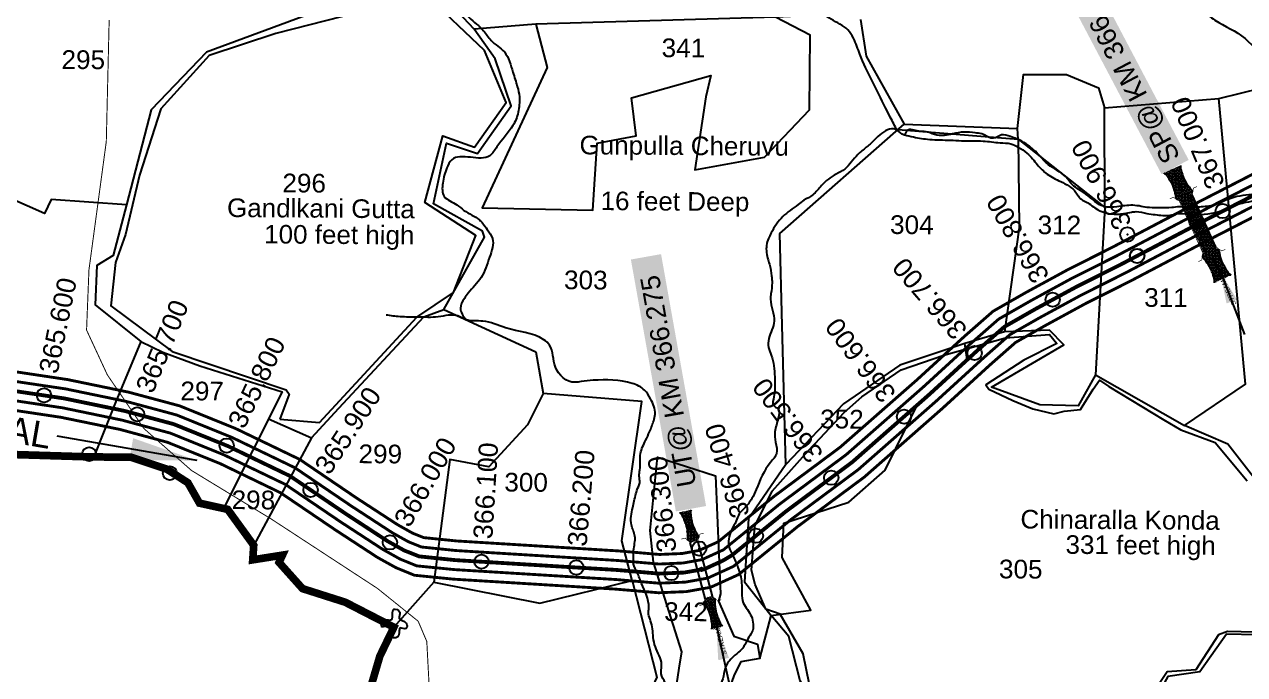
# Model space of a CAD drawing. Header units: feet. Extents: x 810988 to 816268, y 1577255 to 1582517.
# Drawn here: x 813035 to 814308, y 1579333 to 1580012 of the extents above; entities that cross this region are included whole.
import ezdxf
from ezdxf.enums import TextEntityAlignment as Align

# ---------------------------------------------------------------- set-up
doc = ezdxf.new("R2010")
doc.units = ezdxf.units.FT
doc.header["$LTSCALE"] = 15
doc.header["$MEASUREMENT"] = 0
doc.header["$PDMODE"] = 32
doc.header["$PDSIZE"] = 15
doc.linetypes.add('HIDDEN2', pattern=[0.1875, 0.125, -0.0625])
for name, color, linetype in [('CANAL1', 7, 'Continuous'), ('CSMark', 72, 'Continuous'), ('HILL', 17, 'Continuous'), ('PLOT', 7, 'Continuous'), ('PLOT NO', 7, 'Continuous'), ('ROADS', 6, 'HIDDEN2'), ('STRUCTURE', 5, 'Continuous'), ('TANKS-STREAM', 4, 'Continuous'), ('TEXT', 1, 'Continuous'), ('VILLAGE STONES', 240, 'Continuous')]:
    doc.layers.add(name, color=color, linetype=linetype)
doc.layers.add('VILLAGE BOUNDRY', color=5, linetype='HIDDEN2', lineweight=100)
doc.styles.get("Standard").update_dxf_attribs({"font": 'arial.ttf'})
doc.dimstyles.get("Standard").update_dxf_attribs({"dimtxt": 0.18, "dimasz": 35, "dimexe": 0.18, "dimexo": 0.0625, "dimgap": 0.09, "dimtad": 0, "dimtih": 1, "dimtoh": 1, "dimdec": 4, "dimzin": 0, "dimdsep": 46, "dimtxsty": 'Standard', "dimcen": 0.09, "dimadec": 0, "dimazin": 0, "dimtfac": 1, "dimtdec": 4, "dimtofl": 0, "dimtmove": 0, "dimatfit": 3, "dimfxl": 1, "dimtolj": 1, "dimtzin": 0, "dimarcsym": 0})

# ---------------------------------------------------------------- blocks, each defined once
blk = doc.blocks.new('UT')
at = {"layer": 'STRUCTURE'}
h = blk.add_hatch(dxfattribs=at)
h.set_pattern_fill('DASH', color=150, scale=8, angle=-39.6278, style=0)
h.set_pattern_definition([(320.372247933, (-4370.464, -6260.8811), (1.40800153113, 0.132407282), [1, -1])])
h.paths.add_polyline_path([(765163, 1700681.9), (765165.6, 1700680.6), (765167.2, 1700680.3), (765169.1, 1700680), (765172.4, 1700679.6), (765176.4, 1700679.3), (765179.5, 1700679.5), (765183.1, 1700679.9), (765187.7, 1700680.9), (765188.9, 1700681.2), (765193.1, 1700682.2), (765196.1, 1700680.2), (765196.1, 1700672.2), (765193.1, 1700670.2), (765190.5, 1700670.8), (765188.1, 1700671.3), (765185.5, 1700671.8), (765183.6, 1700672.1), (765181, 1700672.5), (765180.3, 1700672.5), (765178.5, 1700672.6), (765176.7, 1700672.6), (765174.6, 1700672.5), (765172.5, 1700672.3), (765170.4, 1700672), (765168.5, 1700671.7), (765166.1, 1700671.2), (765165, 1700670.8), (765163, 1700669.7)])
h.paths.add_polyline_path([(765259.1, 1700682.2), (765256.1, 1700680.2), (765256.1, 1700672.2), (765259.1, 1700670.2), (765261.9, 1700671), (765264.4, 1700671.6), (765266.4, 1700672), (765269.1, 1700672.5), (765272.7, 1700673), (765276.1, 1700673.1), (765278.6, 1700672.9), (765281.2, 1700672.7), (765283.9, 1700672.3), (765286.4, 1700671.9), (765288, 1700671.3), (765289.2, 1700670.6), (765289.1, 1700682.7), (765287.6, 1700681.8), (765285.7, 1700681.2), (765283, 1700680.7), (765281.2, 1700680.4), (765276.7, 1700679.9), (765272.7, 1700679.9), (765268.7, 1700680.3), (765264.8, 1700681), (765261.2, 1700681.7)])
at = {"layer": 'STRUCTURE', "color": 150, "const_width": 0.628}
for points in [[(765190.1, 1700688.2), (765190.1, 1700684.2), (765196.1, 1700680.2), (765256.1, 1700680.2), (765262.1, 1700684.2), (765262.1, 1700688.2)], [(765190.1, 1700664.2), (765190.1, 1700668.2), (765196.1, 1700672.2), (765256.1, 1700672.2), (765262.1, 1700668.2), (765262.1, 1700664.2)]]:
    blk.add_lwpolyline(points, dxfattribs=at)
at = {"layer": 'STRUCTURE', "color": 150}
for points in [[(765196.1, 1700680.2), (765256.1, 1700680.2)], [(765196.1, 1700672.2), (765256.1, 1700672.2)], [(765196.1, 1700672.2), (765256.1, 1700672.2)]]:
    blk.add_lwpolyline(points, dxfattribs=at)
at = {"layer": 'STRUCTURE', "color": 0}
blk.add_circle((765226.1, 1700676.2), 1.89, dxfattribs=at)
at = {"layer": 'STRUCTURE', "color": 150}
for points in [[(765163, 1700681.9), (765164.4, 1700681.1), (765167.9, 1700680.2), (765171.2, 1700679.8), (765176.1, 1700679.4), (765184.7, 1700680.3), (765193.1, 1700682.2)], [(765289.1, 1700682.7), (765287.8, 1700681.9), (765284.3, 1700680.9), (765280.9, 1700680.4), (765276.1, 1700679.8), (765267.4, 1700680.5), (765259.1, 1700682.2)], [(765163, 1700669.7), (765164.3, 1700670.6), (765167.8, 1700671.6), (765171.2, 1700672.1), (765176, 1700672.6), (765184.7, 1700672), (765193.1, 1700670.2)], [(765289.2, 1700670.6), (765287.8, 1700671.4), (765284.2, 1700672.3), (765280.9, 1700672.7), (765276.1, 1700673.1), (765267.4, 1700672.2), (765259.1, 1700670.2)]]:
    blk.add_spline(points, degree=3, dxfattribs=at)
at = {"layer": 'STRUCTURE', "color": 0}
blk.add_text('STREAM', height=5, dxfattribs=at).set_placement((765148.2, 1700675.8), align=Align.MIDDLE_CENTER)
for points in [[(765190.9, 1700676), (765164.2, 1700675.8)], [(765289.3, 1700676.7), (765265.4, 1700676.4)]]:
    blk.add_leader(points, dimstyle='Standard', override={"dimasz": 10, "dimgap": 0.09, "dimtad": 0}, dxfattribs=at)
blk = doc.blocks.new('SP')
at = {"layer": 'STRUCTURE'}
h = blk.add_hatch(dxfattribs=at)
h.set_pattern_fill('DASH', color=256, scale=8, style=0)
edge = h.paths.add_edge_path()
edge.add_spline(control_points=[(769825.7, 1706742.1), (769825.3, 1706741.8), (769823.8, 1706740.8), (769820.9, 1706740.3), (769817, 1706739.7), (769811.4, 1706738.9), (769804, 1706739.7), (769798.4, 1706741), (769795.6, 1706741.6)], knot_values=[0, 0, 0, 0, 1.613557, 5.24513, 8.624976, 13.470124, 22.190216, 30.746377, 30.746377, 30.746377, 30.746377], degree=3, periodic=0)
edge.add_line((769795.6, 1706741.6), (769792.6, 1706739.6))
edge.add_line((769792.6, 1706739.6), (769732.6, 1706739.6))
edge.add_line((769732.6, 1706739.6), (769729.6, 1706741.6))
edge.add_spline(control_points=[(769729.6, 1706741.6), (769726.9, 1706740.9), (769721.3, 1706739.5), (769713.9, 1706738.5), (769708.3, 1706739.1), (769704.4, 1706739.6), (769701.5, 1706740), (769700, 1706741), (769699.5, 1706741.3)], knot_values=[0, 0, 0, 0, 8.556161, 17.276253, 22.121402, 25.501247, 29.13282, 30.746377, 30.746377, 30.746377, 30.746377], degree=3, periodic=0)
edge.add_line((769699.5, 1706741.3), (769699.5, 1706722.1))
edge.add_spline(control_points=[(769699.5, 1706722.1), (769700, 1706722.4), (769701.4, 1706723.4), (769704.3, 1706724), (769708.2, 1706724.5), (769713.8, 1706725.3), (769721.2, 1706724.5), (769726.8, 1706723.3), (769729.6, 1706722.6)], knot_values=[0, 0, 0, 0, 1.613557, 5.24513, 8.624976, 13.470124, 22.190216, 30.746377, 30.746377, 30.746377, 30.746377], degree=3, periodic=0)
edge.add_line((769729.6, 1706722.6), (769732.6, 1706724.6))
edge.add_line((769732.6, 1706724.6), (769792.6, 1706724.6))
edge.add_line((769792.6, 1706724.6), (769795.6, 1706722.6))
edge.add_spline(control_points=[(769795.6, 1706722.6), (769798.4, 1706723.3), (769803.9, 1706724.8), (769811.3, 1706725.8), (769817, 1706725.1), (769820.9, 1706724.7), (769823.8, 1706724.2), (769825.2, 1706723.3), (769825.7, 1706723)], knot_values=[0, 0, 0, 0, 8.556161, 17.276253, 22.121402, 25.501247, 29.13282, 30.746377, 30.746377, 30.746377, 30.746377], degree=3, periodic=0)
edge.add_line((769825.7, 1706723), (769825.7, 1706742.1))
h.paths.add_polyline_path([(769764.2, 1706732.1, -1), (769761.1, 1706732.1, -1)], flags=0)
h.paths.add_polyline_path([(769761.1, 1706732.1, 1), (769764.2, 1706732.1, 1)], flags=16)
at = {"layer": 'STRUCTURE', "const_width": 0.628}
for points in [[(769726.6, 1706747.6), (769726.6, 1706743.6), (769732.6, 1706739.6), (769792.6, 1706739.6), (769798.6, 1706743.6), (769798.6, 1706747.6)], [(769726.6, 1706716.6), (769726.6, 1706720.6), (769732.6, 1706724.6), (769792.6, 1706724.6), (769798.6, 1706720.6), (769798.6, 1706716.6)]]:
    blk.add_lwpolyline(points, dxfattribs=at)
at = {"layer": 'STRUCTURE', "color": 3}
blk.add_lwpolyline([(769732.6, 1706724.6), (769792.6, 1706724.6)], dxfattribs=at)
blk.add_lwpolyline([(769732.6, 1706724.6), (769792.6, 1706724.6)], dxfattribs=at)
at = {"layer": 'STRUCTURE', "color": 0}
blk.add_circle((769762.6, 1706732.1), 1.55, dxfattribs=at)
at = {"layer": 'STRUCTURE'}
for points in [[(769699.5, 1706741.3), (769700.9, 1706740.5), (769704.4, 1706739.6), (769707.8, 1706739.2), (769712.6, 1706738.8), (769721.3, 1706739.7), (769729.6, 1706741.6)], [(769825.7, 1706742.1), (769824.3, 1706741.3), (769820.8, 1706740.3), (769817.5, 1706739.8), (769812.7, 1706739.2), (769804, 1706739.9), (769795.6, 1706741.6)], [(769699.5, 1706722.1), (769700.9, 1706723), (769704.4, 1706724), (769707.7, 1706724.5), (769712.5, 1706725), (769721.2, 1706724.4), (769729.6, 1706722.6)], [(769825.7, 1706723), (769824.3, 1706723.8), (769820.8, 1706724.7), (769817.4, 1706725.1), (769812.6, 1706725.5), (769803.9, 1706724.6), (769795.6, 1706722.6)]]:
    blk.add_spline(points, degree=3, dxfattribs=at)
at = {"layer": 'STRUCTURE', "color": 0}
blk.add_text('STREAM', height=5, dxfattribs=at).set_placement((769684.3, 1706732.1), align=Align.MIDDLE_CENTER)
for points in [[(769727.4, 1706732.1), (769700.8, 1706732.1)], [(769824.4, 1706732.1), (769800.5, 1706732.1)]]:
    blk.add_leader(points, dimstyle='Standard', override={"dimasz": 10, "dimgap": 0.09, "dimtad": 0}, dxfattribs=at)

msp = doc.modelspace()

# ---------------------------------------------------------------- linework, layer by layer
at = {"layer": 'CANAL1', "color": 5, "const_width": 3}
for points in [[(813004.5, 1579642.6), (813077.7, 1579631.7), (813141.1, 1579618.6), (813193.4, 1579604.5), (813251.1, 1579581.1), (813316.9, 1579549.4), (813375.8, 1579509.4), (813418.9, 1579481.3), (813435.4, 1579472.1), (813449, 1579466.6), (813485, 1579462.9), (813654, 1579452.5), (813697.3, 1579448.8), (813722.2, 1579449.9), (813741.8, 1579453.4), (813764.2, 1579463.6), (813823.1, 1579511.5), (813892.4, 1579563), (813972.8, 1579633.6), (814022.6, 1579679.2), (814051.7, 1579704.7), (814085.3, 1579723.9), (814128.5, 1579747.5), (814174.4, 1579770.5), (814256.5, 1579813.7), (814354.4, 1579864)], [(813001.4, 1579622.9), (813074.2, 1579612), (813136.5, 1579599.1), (813187, 1579585.5), (813242.9, 1579562.8), (813306.9, 1579532), (813364.8, 1579492.7), (813408.5, 1579464.2), (813426.7, 1579454), (813444.1, 1579446.9), (813483.4, 1579443), (813652.5, 1579432.6), (813696.8, 1579428.8), (813724.4, 1579429.9), (813747.8, 1579434.1), (813774.8, 1579446.4), (813835.4, 1579495.7), (813905, 1579547.4), (813986.1, 1579618.7), (814036, 1579664.3), (814063.4, 1579688.4), (814095, 1579706.4), (814137.8, 1579729.7), (814183.6, 1579752.7), (814265.8, 1579796), (814363.1, 1579846)]]:
    msp.add_lwpolyline(points, dxfattribs=at)
at = {"layer": 'CANAL1', "color": 1, "const_width": 3}
for points in [[(813006.1, 1579652.5), (813079.5, 1579641.5), (813143.4, 1579628.3), (813196.6, 1579614), (813255.1, 1579590.3), (813321.9, 1579558.1), (813381.4, 1579517.7), (813424.1, 1579489.9), (813439.7, 1579481.1), (813451.4, 1579476.4), (813485.8, 1579472.9), (813654.7, 1579462.5), (813697.5, 1579458.8), (813721.1, 1579459.8), (813738.8, 1579463), (813758.9, 1579472.1), (813817, 1579519.4), (813886.1, 1579570.8), (813966.1, 1579641), (814016, 1579686.7), (814045.9, 1579712.9), (814080.4, 1579732.6), (814123.9, 1579756.3), (814169.8, 1579779.4), (814251.9, 1579822.6), (814350, 1579873)], [(812999.8, 1579613), (813072.5, 1579602.1), (813134.2, 1579589.4), (813183.8, 1579576), (813238.9, 1579553.7), (813301.8, 1579523.3), (813359.2, 1579484.4), (813403.3, 1579455.6), (813422.4, 1579445), (813441.7, 1579437.1), (813482.6, 1579433), (813651.8, 1579422.6), (813696.6, 1579418.8), (813725.5, 1579420), (813750.8, 1579424.5), (813780.1, 1579437.8), (813841.6, 1579487.8), (813911.3, 1579539.6), (813992.8, 1579611.3), (814042.7, 1579656.9), (814069.2, 1579680.2), (814099.9, 1579697.7), (814142.4, 1579720.9), (814188.1, 1579743.8), (814270.4, 1579787.1), (814367.5, 1579837)]]:
    msp.add_lwpolyline(points, dxfattribs=at)
at = {"layer": 'CANAL1', "color": 1, "linetype": 'HIDDEN2', "ltscale": 5, "const_width": 4}
msp.add_lwpolyline([(813002.9, 1579632.7), (813076, 1579621.8), (813138.8, 1579608.8), (813190.2, 1579595), (813247, 1579572), (813311.9, 1579540.7), (813370.3, 1579501.1), (813413.7, 1579472.7), (813431, 1579463), (813446.6, 1579456.8), (813484.2, 1579452.9), (813653.3, 1579442.6), (813697.1, 1579438.8), (813723.3, 1579439.9), (813744.8, 1579443.7), (813763.6, 1579452.3), (813773.2, 1579458), (813829.3, 1579503.6), (813898.7, 1579555.2), (813979.4, 1579626.1), (814029.3, 1579671.8), (814057.6, 1579696.6), (814090.1, 1579715.2), (814133.2, 1579738.6), (814179, 1579761.6), (814196.3, 1579770.7), (814252.7, 1579800.4), (814261.1, 1579804.8), (814358.8, 1579855)], dxfattribs=at)
at = {"layer": 'CSMark', "color": 2}
for p in [(814258, 1579807), (814258, 1579807), (814186, 1579793), (813739, 1579465)]:
    msp.add_point(p, dxfattribs=at)
at = {"layer": 'CSMark', "color": 3}
for p in [(814285.5, 1579817.4), (814196.1, 1579770.6), (814196.3, 1579770.7), (814108, 1579724.9), (814026.5, 1579669.2), (813055, 1579625), (813152.2, 1579605.2), (813952.8, 1579602.7), (813245.7, 1579572.5), (813876.8, 1579538.9), (813333.3, 1579526.2), (813798.2, 1579478.3), (813416.1, 1579471.4), (813511.7, 1579451.3), (813610.8, 1579445.2), (813709.9, 1579439.3)]:
    msp.add_point(p, dxfattribs=at)
at = {"layer": 'HILL', "linetype": 'Continuous'}
msp.add_lwpolyline([(813301.3, 1579600), (813342.6, 1579596.6), (813444.3, 1579706.7), (813482.4, 1579732.5), (813505.7, 1579791.9), (813452.5, 1579826.4), (813471.5, 1579896.2), (813504.5, 1579884.2), (813537.3, 1579930.8), (813514.7, 1579985.2), (813454.1, 1580043.4), (813296.9, 1580003.1), (813227.3, 1579979.8), (813176.9, 1579924.1), (813154.7, 1579855), (813139.9, 1579792.9), (813129.5, 1579763.7), (813124.8, 1579718.4), (813188.7, 1579670.8), (813307.7, 1579630.7), (813310.8, 1579626.2), (813301.3, 1579600)], dxfattribs=at)
at = {"layer": 'HILL'}
for points in [[(813808.7, 1579401.8), (813797.4, 1579427.5), (813793.7, 1579442.4), (813797.2, 1579488.2), (813815.2, 1579525), (813850, 1579563.9), (813890.4, 1579607.1), (813908.8, 1579623.4), (813949.9, 1579651.5), (813994.4, 1579666.9), (814058.9, 1579685.2), (814104.8, 1579688.7), (814112.2, 1579679.3), (814078, 1579661.8), (814038.3, 1579636.1), (814041.2, 1579631.3), (814066.5, 1579619.5), (814087.3, 1579610.8), (814109.1, 1579605.7), (814119.9, 1579608.4), (814137.1, 1579610.3), (814150.3, 1579631.5), (814157, 1579640.9), (814166.5, 1579634.1), (814224.1, 1579599.5), (814241.7, 1579588.9), (814277.7, 1579575.9), (814310.9, 1579535.7)], [(814347.6, 1579377.1), (814290.5, 1579378.3), (814281.3, 1579374.9), (814257.4, 1579338.4), (814227.4, 1579336.3), (814205, 1579302.3), (814180.9, 1579255.3), (814151.8, 1579239.5), (814148.8, 1579167.8), (814145.9, 1579136), (814069.9, 1579163.7), (814021.5, 1579172.5), (813979.2, 1579196.1), (813968.6, 1579215.8), (813947.8, 1579238.2), (813928.2, 1579247.9), (813903.9, 1579268.7), (813869.6, 1579306), (813854.3, 1579322.6), (813847.7, 1579355), (813823.4, 1579396.4), (813808.7, 1579401.8)]]:
    msp.add_lwpolyline(points, dxfattribs=at)
at = {"layer": 'PLOT'}
for points in [[(813897.4, 1580023.5), (813818.5, 1580019.9), (813568.6, 1580012.6), (813503.9, 1580007.4), (813476.7, 1580036.7), (813451.1, 1580044.3), (813415.2, 1580044), (813384.1, 1580039.9), (813374.4, 1580042), (813372.7, 1580089.6), (813396.4, 1580122), (813490.9, 1580101.7), (813595.3, 1580090.4), (813644.7, 1580101.2)], [(813379.3, 1580041), (813224.7, 1579983.3), (813166.9, 1579923.1), (813141.1, 1579824.1), (813062.3, 1579829.5), (813055.4, 1579814.8), (813019.2, 1579830.8), (812996.4, 1579846.2), (812969.8, 1579904.3), (812941.1, 1579921.9), (812903.4, 1579945.1), (812903.9, 1579988.1), (812899.2, 1580010.3), (812911.5, 1580019.9), (812921, 1579995.7), (812940.3, 1579990.1), (813023.8, 1580038.8), (813051.9, 1580053.7), (813085.5, 1580066.3), (813088.8, 1580078.2), (813121.3, 1580081.1)], [(813907.3, 1580017.5), (813913.3, 1579979.2), (813953, 1579908.1), (814071.2, 1579903.6), (814077.6, 1579960.1), (814122.3, 1579960.2), (814156, 1579946.3), (814162.2, 1579925.3), (814281.4, 1579935), (814349.3, 1579951.6), (814347.9, 1579969.6), (814347.3, 1579980.8), (814383, 1579986.7), (814430.7, 1579966.8), (814458, 1579971.7), (814516.2, 1580023.3), (814581.8, 1580025.2), (814597, 1580046.2), (814597.2, 1580082.3)], [(813568.6, 1580012.6), (813580.3, 1579967.6), (813512.5, 1579820.9), (813628, 1579818.5), (813632.6, 1579888.3), (813673.2, 1579896.2), (813668.4, 1579935.7), (813751.2, 1579959.2), (813745.9, 1579936.9), (813734.4, 1579860.7), (813807.3, 1579873.7), (813854.2, 1579923.1), (813855, 1580001.1), (813818.5, 1580019.9)], [(813334.4, 1579580.8), (813362.7, 1579611.7), (813451.4, 1579706.9), (813472.3, 1579714.6), (813514.8, 1579790.2), (813512.9, 1579796.6), (813461.7, 1579824.9), (813475, 1579888.4), (813507.5, 1579877.5), (813542.7, 1579927.5), (813526, 1579976.4), (813503.9, 1580007.4)], [(814152.8, 1579646.4), (814245.5, 1579593.5), (814309.2, 1579636.7), (814281.4, 1579935)], [(814072, 1579892.7), (814162.3, 1579821.3), (814162.2, 1579925.3)], [(813829.4, 1579552.9), (813825.6, 1579698), (813823.1, 1579794), (813953, 1579908.1)], [(813946.7, 1579902.6), (814072, 1579892.7), (814071.2, 1579903.6)], [(814072, 1579892.7), (814073, 1579800.2), (814057.8, 1579691.5), (814016.3, 1579679.3)], [(813141.1, 1579824.1), (813127.2, 1579771.1), (813110, 1579760.6), (813108.3, 1579719.7), (813156.2, 1579681.3), (813129.3, 1579617), (813106.9, 1579560.7)], [(814162.3, 1579821.3), (814152.8, 1579646.4), (814134.7, 1579614), (814094.5, 1579615.1), (814044.2, 1579633.4), (814119.5, 1579677.9), (814104.8, 1579693.1), (814057.8, 1579691.5)], [(813472.3, 1579714.6), (813568.3, 1579670.6), (813576.1, 1579627), (813559.7, 1579594.2), (813519.2, 1579550.3), (813478.7, 1579557.9), (813461.9, 1579429.9), (813420.2, 1579382.8)], [(813156.2, 1579681.3), (813179.1, 1579670), (813217.6, 1579655.7), (813303.6, 1579628.6), (813242.2, 1579506.9)], [(813802.4, 1579350), (813814, 1579395.1), (813855.5, 1579400.6), (813825.6, 1579455.6), (813827.3, 1579491.6), (813895.3, 1579513.3), (813933, 1579546.9), (813967, 1579615.4), (814018.6, 1579662.5), (814016.3, 1579679.3), (813948.6, 1579656.7), (813889.5, 1579616.1), (813829.4, 1579552.9), (813790.5, 1579496), (813786.2, 1579430.3), (813814, 1579395.1)], [(813461.9, 1579429.9), (813572.6, 1579407.9), (813668.9, 1579431.6), (813658.2, 1579473), (813679.2, 1579618.5), (813576.1, 1579627)], [(813289.5, 1579600.5), (813334.4, 1579580.8), (813273.9, 1579468.4)], [(814427.5, 1579288.8), (814368.9, 1579425.4), (814390.6, 1579467.3), (814352.6, 1579554.6), (814322.4, 1579533.4), (814290.8, 1579574.1), (814245.5, 1579593.5)], [(813609.6, 1579147.2), (813679.4, 1579127.7), (813706.6, 1579187.7), (813728.3, 1579196.7), (813677.5, 1579250.8), (813712.5, 1579302.8), (813718.2, 1579340.1), (813720.8, 1579357.1), (813703.2, 1579413), (813691.3, 1579450.9), (813687.9, 1579484), (813695.6, 1579560.3), (813756.1, 1579541.1), (813761.3, 1579417.7), (813759.3, 1579410.2), (813775.2, 1579373.5), (813799.8, 1579365), (813802.4, 1579350), (813782.5, 1579346.7), (813775.4, 1579333), (813747.1, 1579251.3), (813728.3, 1579196.7)], [(813668.9, 1579431.6), (813694.9, 1579330.6), (813632, 1579195.3), (813609.6, 1579147.2), (813526.1, 1579128.1), (813502.7, 1579135.8), (813483.1, 1579107.9), (813452.5, 1579114.2), (813444.2, 1579124.7), (813421.7, 1579123.5)], [(814368.9, 1579425.4), (814351.6, 1579374.1), (814289.5, 1579375.7), (814261.5, 1579336.2), (814228.1, 1579331.3), (814185.5, 1579254), (814153.9, 1579236.8), (814153.6, 1579121.4), (814142.2, 1579075.3)], [(813944.5, 1579209.4), (813928.2, 1579240.2), (813900.6, 1579248.6), (813885.1, 1579286.4), (813859.3, 1579302.9), (813844.4, 1579326.7), (813832.5, 1579373.1), (813814, 1579395.1)]]:
    msp.add_lwpolyline(points, dxfattribs=at)
at = {"layer": 'ROADS', "linetype": 'HIDDEN2', "ltscale": 5, "const_width": 1}
msp.add_lwpolyline([(813460.7, 1579252.6), (813454.6, 1579367.9), (813445.6, 1579389.1), (813403, 1579423.4), (813292.9, 1579495.4), (813209, 1579546.5), (813159.2, 1579590.4), (813121.1, 1579646.4), (813099.4, 1579693.2), (813101.9, 1579756.1), (813120, 1579890.1), (813123, 1580016.9)], dxfattribs=at)
at = {"layer": 'TANKS-STREAM'}
for points in [[(814200.7, 1580254.6), (814195.9, 1580241.2), (814184.2, 1580224.7), (814180.6, 1580201.9), (814160.5, 1580173), (814137.5, 1580157.9), (814151.2, 1580140.9), (814168, 1580128.4), (814178, 1580110.6), (814195.7, 1580088.9), (814221.2, 1580072.1), (814224.2, 1580056.7), (814236.8, 1580049), (814249.4, 1580044.4), (814264, 1580028.2), (814277.4, 1580016.9), (814308.8, 1579997.8), (814336.3, 1579973.9), (814355.1, 1579967), (814362.9, 1579957.4), (814366.5, 1579948.3), (814373.4, 1579927.7), (814374.5, 1579920.2), (814374.9, 1579892.6), (814376, 1579882.8), (814385.6, 1579854.6), (814390.1, 1579850), (814407.5, 1579857.7), (814424.6, 1579865.8), (814442.1, 1579874.2), (814455.4, 1579880.4), (814465.6, 1579890.2), (814484.1, 1579897.9), (814499.7, 1579899.1), (814515.5, 1579907.2), (814525.3, 1579913.8), (814538.6, 1579917.2), (814553.9, 1579929.1), (814571.9, 1579939.9), (814580.1, 1579944.7), (814597.6, 1579956.4), (814605.2, 1579962.3), (814620.8, 1579973.5), (814633, 1579979.1), (814664.5, 1579990.9), (814674.6, 1579993.7), (814685.1, 1579993.3), (814696.3, 1579997.1), (814709.3, 1579995.7), (814726.9, 1580004.9), (814735.8, 1580010.5), (814747.4, 1580016.2), (814782.4, 1580025.7), (814797.7, 1580027), (814810.6, 1580030.4), (814822.1, 1580031), (814836, 1580029.5), (814850.4, 1580033.3), (814867.2, 1580037.9), (814880.9, 1580041.9), (814893.8, 1580047.4), (814904.6, 1580054.4), (814916.2, 1580063.4), (814925.9, 1580066.5), (814942.7, 1580071.7), (814955.7, 1580073.7), (814974.1, 1580085.2)], [(813419.4, 1580156.7), (813411.9, 1580140.7), (813409.2, 1580126.5), (813402.3, 1580120.7), (813388.5, 1580098.8), (813383.7, 1580086.7), (813378, 1580072.1), (813382.5, 1580055.2), (813385.6, 1580051.9), (813396.6, 1580049.7), (813423.2, 1580050.6), (813436.6, 1580054.6), (813448, 1580055.2), (813474.8, 1580042.6), (813485.4, 1580034.9), (813498.8, 1580019.6), (813513.9, 1580005.8), (813521.7, 1579995.8), (813535.6, 1579983.7), (813544.5, 1579962.4), (813549.1, 1579947.5), (813551.3, 1579936.7), (813551.2, 1579928.4), (813547.8, 1579913.3), (813544.5, 1579906.8), (813527.8, 1579884.5), (813520.5, 1579875.3), (813480.6, 1579871), (813475.6, 1579862.5), (813471.2, 1579846.6), (813472.8, 1579832.8), (813485.9, 1579824.1), (813493.4, 1579818.2), (813509.5, 1579808.2), (813513.1, 1579804.5), (813517.7, 1579798.2), (813523.2, 1579788.8), (813520.1, 1579769.4), (813511.4, 1579748.1), (813497.8, 1579731.7), (813493.8, 1579726.2), (813489.7, 1579716), (813495.3, 1579704)], [(813945.7, 1579901.7), (813938.5, 1579915.6), (813933.6, 1579925.4), (813919.5, 1579953.5), (813906.7, 1579981.3), (813900, 1579998), (813894.2, 1580006.7), (813876.8, 1580017.8), (813857.4, 1580032.2), (813837.1, 1580043.7), (813821.8, 1580049.6), (813793.4, 1580058.5), (813779.1, 1580062.1), (813740.3, 1580063.7), (813674.4, 1580057.6), (813647.3, 1580067.9), (813629.8, 1580075.7), (813614.7, 1580076.7), (813607.9, 1580075.2), (813602, 1580073.8), (813590.1, 1580073.3), (813579.2, 1580078.1), (813570, 1580080), (813549.6, 1580081), (813529.1, 1580082), (813478.6, 1580089.8), (813465.3, 1580089.3), (813448.7, 1580088.3), (813438.3, 1580085.7), (813429.1, 1580083.7), (813414.8, 1580082.6), (813405.6, 1580083.8), (813399.2, 1580091.3), (813402.2, 1580101.6), (813406.4, 1580107.8), (813418.1, 1580126.2), (813424.4, 1580130.6), (813427.1, 1580135.3), (813424.5, 1580148.3), (813412.6, 1580165.4)], [(814391.3, 1579849.6), (814367.8, 1579846), (814362.5, 1579841.9), (814338.4, 1579835.3), (814315.9, 1579834.8), (814291.2, 1579829.7), (814279.4, 1579824.7), (814271.1, 1579822.5), (814263.1, 1579821.8), (814255.3, 1579821.2), (814240.3, 1579822), (814232.3, 1579821.1), (814220.3, 1579820.8), (814209, 1579821.1), (814191.7, 1579823.5), (814175.1, 1579822), (814162.3, 1579822), (814142.7, 1579835.2), (814135.3, 1579840.1), (814128.6, 1579845), (814121.4, 1579853.6), (814103.2, 1579866.1), (814095.2, 1579874.4), (814088.1, 1579881.6), (814082.3, 1579886.3), (814073.6, 1579891.5), (814063.9, 1579895.3), (814054.5, 1579897), (814046.4, 1579893.5), (814034.1, 1579898), (814027.2, 1579899.1), (814015.3, 1579900), (814003.6, 1579898.1), (813995, 1579896.5), (813984.5, 1579897.5), (813975.8, 1579900.3), (813968.2, 1579900.9), (813956.2, 1579901.8), (813954.6, 1579899.5), (813953.5, 1579897.3), (813947.3, 1579900.5), (813941.8, 1579903.2), (813925.6, 1579895.5), (813917.4, 1579887.4), (813913.4, 1579884.1), (813904.7, 1579876.5), (813897.8, 1579868.7), (813890.9, 1579861.2), (813882, 1579856.1), (813866.7, 1579844.2), (813857.5, 1579834.4), (813848.3, 1579828.7), (813842.3, 1579824.3), (813826.2, 1579811.7), (813814.1, 1579794.7), (813811.3, 1579788.8), (813809.3, 1579781.6), (813810.9, 1579766.7), (813812.7, 1579760.6), (813814.5, 1579749.9), (813815.1, 1579742.4), (813813.9, 1579731.2), (813813.4, 1579725.5), (813817.3, 1579702.6), (813811.7, 1579684.4), (813811.4, 1579674.9), (813814.1, 1579666.9), (813817.8, 1579644.3), (813817.8, 1579638.3), (813817, 1579623.5), (813816.7, 1579614.4), (813821, 1579611.2), (813821.6, 1579601.1), (813818.1, 1579587), (813818.8, 1579576.1), (813819.7, 1579564.2), (813813.4, 1579555), (813798.5, 1579526.7), (813794, 1579517.2), (813785.9, 1579506.8), (813780.8, 1579501.1), (813777.6, 1579493.8), (813772.5, 1579484), (813770.3, 1579466), (813774.1, 1579457.8), (813779.4, 1579445.3), (813783.3, 1579429.2), (813785, 1579408.4), (813793.5, 1579394), (813795.2, 1579386.1), (813795.3, 1579381), (813792.8, 1579375.7), (813788.9, 1579368.8), (813785.7, 1579362.9), (813783.5, 1579359.9), (813776.3, 1579353.6), (813770.7, 1579347.8), (813766.9, 1579342.3), (813764.2, 1579331.8), (813760.1, 1579321.4), (813754.7, 1579316), (813747.3, 1579312.4), (813738.7, 1579310.4), (813729.9, 1579309.9), (813714, 1579312.4), (813706.4, 1579319.5), (813703.6, 1579324.9), (813699.4, 1579334), (813699.5, 1579340), (813699.8, 1579343.9), (813693.2, 1579362.4), (813691.1, 1579372.2), (813688.3, 1579389.6), (813686.1, 1579396.5), (813686.4, 1579403.4), (813678.9, 1579428.4), (813674.2, 1579439.9), (813670.5, 1579448.8), (813670.4, 1579455.4), (813670.5, 1579462.8), (813671.9, 1579477.9), (813668.2, 1579489.7), (813669.6, 1579507.7), (813672.9, 1579522), (813675.5, 1579529.5), (813677, 1579533.5), (813676.3, 1579540.5), (813677.1, 1579547.3), (813677.8, 1579564.2), (813683.1, 1579578), (813687.2, 1579587), (813691.5, 1579598.5), (813692.9, 1579605.5), (813688.2, 1579621.3), (813682, 1579630.4), (813669, 1579637.5), (813628.4, 1579640.7), (813615.8, 1579639.5), (813609.3, 1579638.6), (813588.8, 1579654.5), (813582.8, 1579677.4), (813576.8, 1579683), (813536.8, 1579695.5), (813513.2, 1579702.5), (813495.3, 1579704), (813486.9, 1579707.9), (813466.6, 1579707), (813445, 1579706.7), (813426.7, 1579707.1), (813412.2, 1579708.9)], [(813953.3, 1579897.1), (813962.7, 1579894.9), (813979.6, 1579892.4), (814001.3, 1579891.5), (814024.3, 1579890.7), (814035.5, 1579890.6), (814053.1, 1579888.8), (814064.3, 1579887.7), (814072.1, 1579884.2), (814081.1, 1579878.1), (814092.2, 1579865.8), (814102.3, 1579856), (814116.4, 1579848.3), (814132.2, 1579837), (814135.8, 1579831.7), (814145.9, 1579825.3), (814152.1, 1579820.7), (814175.4, 1579814.2), (814190.3, 1579816.3), (814195.1, 1579816.9), (814206.3, 1579815), (814215.1, 1579813.8), (814230.7, 1579813.2), (814238.2, 1579814.8), (814250, 1579814.4), (814281.7, 1579817.1), (814301.6, 1579824.7), (814310.1, 1579826.8), (814321.2, 1579828.4), (814331.5, 1579829.8), (814342.7, 1579831.2), (814354.7, 1579834.6), (814363.6, 1579837.4), (814374.6, 1579840), (814387.3, 1579841.6), (814392.5, 1579843.8)]]:
    msp.add_spline(points, degree=3, dxfattribs=at)
at = {"layer": 'VILLAGE BOUNDRY', "lineweight": -3, "ltscale": 5, "const_width": 8}
msp.add_lwpolyline([(813388.2, 1579293.4), (813405.6, 1579352.6), (813420.2, 1579382.8), (813369.5, 1579408.9), (813324.9, 1579423.1), (813300.4, 1579450.5), (813303.9, 1579458.1), (813272.9, 1579453.2), (813273.9, 1579468.4), (813246.7, 1579505.9), (813217.3, 1579512.4), (813205.2, 1579533.7), (813183.2, 1579547.9), (813145.7, 1579560.4), (813104.1, 1579560.7), (812937.5, 1579565.8)], dxfattribs=at)
msp.add_lwpolyline([(813388.2, 1579293.4), (813405.6, 1579352.6), (813420.2, 1579382.8), (813369.5, 1579408.9), (813324.9, 1579423.1), (813300.4, 1579450.5), (813303.9, 1579458.1), (813272.9, 1579453.2), (813273.9, 1579468.4), (813246.7, 1579505.9), (813217.3, 1579512.4), (813205.2, 1579533.7), (813183.2, 1579547.9), (813145.7, 1579560.4), (813104.1, 1579560.7), (812937.5, 1579565.8)], dxfattribs=at)
at = {"layer": 'VILLAGE STONES'}
for centre in [(813102.1, 1579563.5), (813186.3, 1579543.7)]:
    msp.add_circle(centre, 7.25, dxfattribs=at)
msp.add_spline([(813407.8, 1579383), (813407.6, 1579390.7), (813417.8, 1579391), (813420.2, 1579401.6), (813426.3, 1579398.7), (813425.8, 1579392), (813433.2, 1579387), (813433, 1579381.5), (813426.9, 1579382), (813424.4, 1579372.8), (813416.6, 1579373.8), (813418.5, 1579380.1), (813414.5, 1579383.2), (813407.4, 1579383)], degree=3, dxfattribs=at)

# ---------------------------------------------------------------- block references
at = {"layer": 'STRUCTURE', "color": 0}
for name, p, rotation in [('SP', (2686546.7, 1582763.9), 114.3666936587667), ('UT', (2654110, 1277924.5), 104.921105470854)]:
    msp.add_blockref(name, p, dxfattribs=dict(at, rotation=rotation))

# ---------------------------------------------------------------- texts
at = {"layer": 'CSMark', "color": 1}
for s, rotation, p in [('367.000', 112.7953, (814279, 1579842.2)), ('366.900', 117.7829, (814182.4, 1579800.2)), ('366.800', 119.7446, (814096.5, 1579744.7)), ('366.700', 130.6886, (814012.5, 1579687.7)), ('365.600', 78.3203, (813059.2, 1579648.5)), ('365.700', 67.9039, (813159.3, 1579629.5)), ('366.600', 126.6367, (813937.5, 1579621.2)), ('365.800', 64.2491, (813255, 1579593.1)), ('366.500', 126.6367, (813861.5, 1579558.3)), ('365.900', 56.8651, (813344.6, 1579546.1)), ('366.400', 106.3739, (813782.4, 1579497.7)), ('366.000', 60.3505, (813427.9, 1579490.7)), ('366.100', 86.4851, (813513, 1579475)), ('366.200', 85.0926, (813611.4, 1579467.4)), ('366.300', 95.8473, (813705.3, 1579461))]:
    msp.add_text(s, height=20, rotation=rotation, dxfattribs=at).set_placement(p, align=Align.MIDDLE_LEFT)
at = {"layer": 'PLOT NO'}
for s, p in [('341', (813699.7, 1579978.3)), ('352', (813865.2, 1579590.6)), ('342', (813702.4, 1579389.4))]:
    msp.add_text(s, height=19.52, rotation=359.5921, dxfattribs=at).set_placement(p)
for s, p in [('295', (813096, 1579975.6)), ('296', (813326.6, 1579846.7)), ('304', (813961, 1579803.2)), ('312', (814115, 1579803)), ('303', (813620.6, 1579745.5)), ('311', (814226.3, 1579727.1)), ('297', (813220.1, 1579629.5)), ('299', (813406.1, 1579563.8)), ('300', (813558.3, 1579534.2)), ('298', (813273.6, 1579515.8)), ('305', (814074.7, 1579443.5))]:
    msp.add_text(s, height=19.52, rotation=359.5921, dxfattribs=at).set_placement(p, align=Align.MIDDLE_CENTER)
at = {"layer": 'STRUCTURE', "color": 5, "char_height": 20, "attachment_point": 1, "bg_fill": 1, "box_fill_scale": 1.3, "bg_fill_color": 7, "bg_fill_true_color": 16777215, "bg_fill_transparency": 4390977}
for s, insert, width, rotation in [('\\pi0.72756;SP@ KM 366.912', (814224.2, 1579864.1), 222.792, 117.7829), ('\\pi17.287;UT@ KM 366.275', (813719.5, 1579510.7), 255.297, 100.123)]:
    msp.add_mtext(s, dxfattribs=dict(at, insert=insert, width=width, rotation=rotation))
at = {"layer": 'TEXT', "color": 7}
for s, p in [('Gunpulla Cheruvu', (813614, 1579876.8)), ('16 feet Deep', (813636, 1579818.5)), ('Gandlkani Gutta', (813246, 1579811.3)), ('100 feet high', (813284.8, 1579783.7)), ('Chinaralla Konda ', (814074.3, 1579486)), ('331 feet high', (814121.4, 1579459.5))]:
    msp.add_text(s, height=19.416, rotation=359.5921, dxfattribs=at).set_placement(p)
at = {"layer": 'VILLAGE STONES'}
msp.add_text('HNSS MAIN CANAL', height=27.123, rotation=350.2541, dxfattribs=at).set_placement((812717.7, 1579627.8))

# ---------------------------------------------------------------- leaders
at = {"layer": 'VILLAGE BOUNDRY', "linetype": 'Continuous'}
for points in [[(814282.4, 1579755.7), (814308.2, 1579688.4)], [(813757, 1579383.8), (813772.2, 1579314.3)]]:
    msp.add_leader(points, dimstyle='Standard', override={"dimgap": 0.09, "dimtad": 0}, dxfattribs=at)
at = {"layer": 'VILLAGE STONES'}
msp.add_leader([(813215, 1579556.8), (813068.6, 1579582.5)], dimstyle='Standard', override={"dimasz": 70, "dimgap": 0.09, "dimtad": 0, "dimzin": 2}, dxfattribs=at)

doc.saveas('drawing.dxf')
